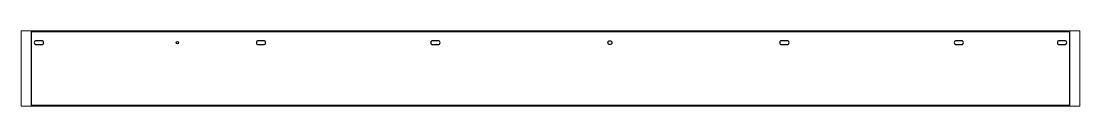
# Paper-space layout 'Layout1' of a CAD drawing. Header units: millimetres. Extents: x 0 to 257, y 88 to 107.
# The model-space entities are those that its viewports show. They can reach past a viewport. Long polylines and large blocks are cut down to what shows.
import ezdxf

# ---------------------------------------------------------------- set-up
doc = ezdxf.new("R2010")
doc.units = ezdxf.units.MM
doc.header["$LTSCALE"] = 25
doc.layers.add('3_Pezzi', color=7, linetype='Continuous')
doc.layers.add('5_Bulloni', color=7, linetype='Continuous')

# ---------------------------------------------------------------- blocks, each defined once
blk = doc.blocks.new('BL1553344781_00001')
at = {"layer": '5_Bulloni', "color": 4, "linetype": 'Continuous'}
for p, q in [((27.2, 75.3), (12.7, 75.3)), ((12.7, 64.8), (27.2, 64.8))]:
    blk.add_line(p, q, dxfattribs=at)
for centre, start, end in [((12.7, 70), 90, 270), ((27.2, 70), 270, 90)]:
    blk.add_arc(centre, 5.25, start, end, dxfattribs=at)
blk = doc.blocks.new('BL1553344781_00002')
at = {"layer": '5_Bulloni', "color": 2, "linetype": 'Continuous'}
blk.add_circle((393, 70), 3.25, dxfattribs=at)
blk = doc.blocks.new('BL1553344781_00003')
at = {"layer": '5_Bulloni', "color": 4, "linetype": 'Continuous'}
for p, q in [((625.3, 75.3), (610.8, 75.3)), ((610.8, 64.8), (625.3, 64.8))]:
    blk.add_line(p, q, dxfattribs=at)
for centre, start, end in [((610.8, 70), 90, 270), ((625.3, 70), 270, 90)]:
    blk.add_arc(centre, 5.25, start, end, dxfattribs=at)
blk = doc.blocks.new('BL1553344781_00004')
at = {"layer": '5_Bulloni', "color": 4, "linetype": 'Continuous'}
for p, q in [((1095.2, 75.3), (1080.7, 75.3)), ((1080.7, 64.8), (1095.2, 64.8))]:
    blk.add_line(p, q, dxfattribs=at)
for centre, start, end in [((1080.7, 70), 90, 270), ((1095.2, 70), 270, 90)]:
    blk.add_arc(centre, 5.25, start, end, dxfattribs=at)
blk = doc.blocks.new('BL1553344781_00005')
at = {"layer": '5_Bulloni', "color": 2, "linetype": 'Continuous'}
blk.add_circle((1558, 70), 5.25, dxfattribs=at)
blk = doc.blocks.new('BL1553344781_00006')
at = {"layer": '5_Bulloni', "color": 4, "linetype": 'Continuous'}
for p, q in [((2035.3, 75.3), (2020.8, 75.3)), ((2020.8, 64.8), (2035.3, 64.8))]:
    blk.add_line(p, q, dxfattribs=at)
for centre, start, end in [((2020.8, 70), 90, 270), ((2035.3, 70), 270, 90)]:
    blk.add_arc(centre, 5.25, start, end, dxfattribs=at)
blk = doc.blocks.new('BL1553344781_00007')
at = {"layer": '5_Bulloni', "color": 4, "linetype": 'Continuous'}
for p, q in [((2505.2, 75.3), (2490.8, 75.3)), ((2490.8, 64.8), (2505.2, 64.8))]:
    blk.add_line(p, q, dxfattribs=at)
for centre, start, end in [((2490.8, 70), 90, 270), ((2505.2, 70), 270, 90)]:
    blk.add_arc(centre, 5.25, start, end, dxfattribs=at)
blk = doc.blocks.new('BL1553344781_00008')
at = {"layer": '5_Bulloni', "color": 4, "linetype": 'Continuous'}
for p, q in [((2783.3, 75.3), (2768.8, 75.3)), ((2768.8, 64.8), (2783.3, 64.8))]:
    blk.add_line(p, q, dxfattribs=at)
for centre, start, end in [((2768.8, 70), 90, 270), ((2783.3, 70), 270, 90)]:
    blk.add_arc(centre, 5.25, start, end, dxfattribs=at)
blk = doc.blocks.new('BL1553344781_00009')
at = {"layer": '3_Pezzi', "color": 3, "linetype": 'Continuous'}
for p, q in [((0, -100), (0, 100)), ((0, 100), (2796, 100)), ((2796, 100), (2796, -100)), ((2796, -100), (0, -100))]:
    blk.add_line(p, q, dxfattribs=at)

msp = doc.modelspace()

# ---------------------------------------------------------------- block references
at = {"layer": '3_Pezzi'}
msp.add_blockref('BL1553344781_00009', (0, 0), dxfattribs=at)
at = {"layer": '5_Bulloni'}
for name in ['BL1553344781_00001', 'BL1553344781_00002', 'BL1553344781_00003', 'BL1553344781_00004', 'BL1553344781_00005', 'BL1553344781_00006', 'BL1553344781_00007', 'BL1553344781_00008']:
    msp.add_blockref(name, (0, 0), dxfattribs=at)

psp = doc.layouts.get("Layout1")

# ---------------------------------------------------------------- viewports
at = {"layer": '0'}
psp.add_viewport(center=(128.5, 97.5), size=(257, 18.38342), view_center_point=(1398, 0), view_height=204.00019, dxfattribs=at)

doc.saveas('drawing.dxf')
